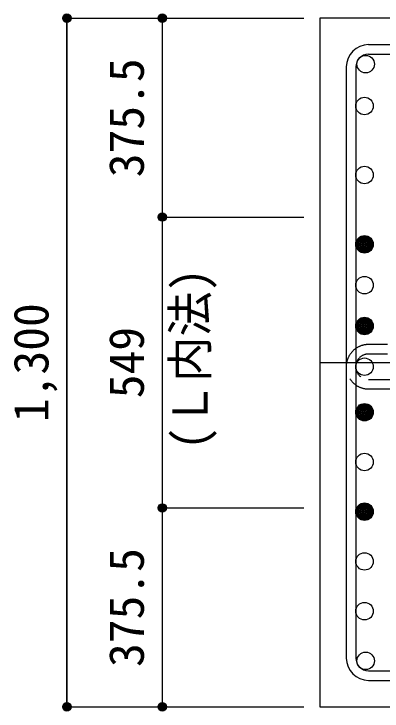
# Model space of a CAD drawing. Units: millimetres at full size, sheet at 1:30. Extents: x -5973 to 5954, y -4195 to 4201.
# Drawn here: x -675 to 20, y 1865 to 3181 of the extents above; entities that cross this region are included whole.
import ezdxf
from ezdxf.enums import TextEntityAlignment as Align

# ---------------------------------------------------------------- set-up
doc = ezdxf.new("R2010")
doc.units = ezdxf.units.MM
doc.header["$LTSCALE"] = 30
doc.header["$PDMODE"] = 32
doc.header["$PDSIZE"] = 15
doc.linetypes.add('CHAIN1', pattern=[8, 5, -1, 1, -1])
doc.linetypes.add('DASHED2', pattern=[3, 2, -1])
for name, color, linetype in [('0-1_躯体線', 2, 'Continuous'), ('0-3_立上り筋', 4, 'Continuous'), ('0-4_フープ筋', 7, 'Continuous'), ('0-7_文字', 4, 'Continuous'), ('0-C', 7, 'DASHED2'), ('0-D_寸法', 4, 'Continuous')]:
    doc.layers.add(name, color=color, linetype=linetype)
doc.styles.add('ＭＳ ゴシック', font='')
doc.styles.get('ＭＳ ゴシック').set_extended_font_data('MS Gothic')

msp = doc.modelspace()

# ---------------------------------------------------------------- linework, layer by layer
at = {"layer": '0-1_躯体線'}
for p, q in [((-97.56, 3173.3), (-97.56, 1873.3)), ((1602.44, 3173.3), (-97.56, 3173.3)), ((-97.56, 1873.3), (276.44, 1873.3))]:
    msp.add_line(p, q, dxfattribs=at)
at = {"layer": '0-3_立上り筋', "color": 3}
for centre in [(-10.87, 3086.6), (-13.06, 3007.6), (-13.06, 2877.3), (-13.06, 2746.3), (-13.06, 2746.3), (-13.06, 2669.3), (-13.06, 2592.3), (-13.06, 2592.3), (-13.06, 2515.3), (-13.06, 2429.42), (-13.06, 2429.42), (-13.06, 2335.53), (-13.06, 2241.65), (-13.06, 2147.76), (-13.06, 2053.88), (-10.87, 1960)]:
    msp.add_circle(centre, 16.5, dxfattribs=at)
at = {"layer": '0-3_立上り筋'}
for centre, radius in [((-13.06, 2746.3), 16.5), ((-13.06, 2746.3), 14.85), ((-13.06, 2746.3), 13.2), ((-13.06, 2746.3), 11.55), ((-13.06, 2746.3), 9.9), ((-13.06, 2746.3), 8.25), ((-13.06, 2746.3), 6.6), ((-13.06, 2746.3), 4.95), ((-13.06, 2746.3), 3.3), ((-13.06, 2746.3), 1.65), ((-13.06, 2592.3), 16.5), ((-13.06, 2592.3), 14.85), ((-13.06, 2592.3), 13.2), ((-13.06, 2592.3), 11.55), ((-13.06, 2592.3), 9.9), ((-13.06, 2592.3), 8.25), ((-13.06, 2592.3), 6.6), ((-13.06, 2592.3), 4.95), ((-13.06, 2592.3), 3.3), ((-13.06, 2592.3), 1.65), ((-13.06, 2429.42), 16.5), ((-13.06, 2429.42), 14.85), ((-13.06, 2429.42), 13.2), ((-13.06, 2429.42), 11.55), ((-13.06, 2429.42), 9.9), ((-13.06, 2429.42), 8.25), ((-13.06, 2429.42), 6.6), ((-13.06, 2429.42), 4.95), ((-13.06, 2429.42), 3.3), ((-13.06, 2429.42), 1.65), ((-13.06, 2241.65), 16.5), ((-13.06, 2241.65), 14.85), ((-13.06, 2241.65), 13.2), ((-13.06, 2241.65), 11.55), ((-13.06, 2241.65), 9.9), ((-13.06, 2241.65), 8.25), ((-13.06, 2241.65), 6.6), ((-13.06, 2241.65), 4.95), ((-13.06, 2241.65), 3.3), ((-13.06, 2241.65), 1.65)]:
    msp.add_circle(centre, radius, dxfattribs=at)
at = {"layer": '0-4_フープ筋'}
for p, q in [((-5.56, 3123.3), (1110.44, 3123.3)), ((-5.56, 3105.3), (1110.44, 3105.3)), ((-47.56, 3081.3), (-47.56, 1965.3)), ((-29.56, 3081.3), (-29.56, 1965.3)), ((-5.56, 1941.3), (1110.44, 1941.3)), ((-5.56, 1923.3), (1110.44, 1923.3))]:
    msp.add_line(p, q, dxfattribs=at)
for centre, radius, start, end in [((-5.56, 3081.3), 42, 90, 180), ((-5.56, 3081.3), 24, 90, 180), ((-5.56, 1965.3), 42, 180, 270), ((-5.56, 1965.3), 24, 180, 270)]:
    msp.add_arc(centre, radius, start, end, dxfattribs=at)
at = {"layer": '0-C'}
for p, q in [((1110.44, 2557.3), (-5.56, 2557.3)), ((1110.44, 2539.3), (-5.56, 2539.3)), ((-5.56, 2491.3), (58.44, 2491.3)), ((-5.56, 2473.3), (58.44, 2473.3))]:
    msp.add_line(p, q, dxfattribs=at)
for radius in [42, 24]:
    msp.add_arc((-5.56, 2515.3), radius, 90, 270, dxfattribs=at)
at = {"layer": '0-D_寸法'}
for p, q in [((-574.6, 3173.3), (-574.6, 1873.3)), ((-574.6, 3173.3), (-394.6, 3173.3)), ((-574.6, 3173.3), (-394.6, 3173.3)), ((-574.6, 1873.3), (-574.6, 3173.3)), ((-394.6, 3173.3), (-394.6, 2797.8)), ((-394.6, 3173.3), (-127.56, 3173.3)), ((-394.6, 2797.8), (-127.56, 2797.8)), ((-394.6, 2797.8), (-394.6, 2248.8)), ((-394.6, 2248.8), (-127.56, 2248.8)), ((-394.6, 2248.8), (-394.6, 1873.3)), ((-574.6, 1873.3), (-394.6, 1873.3)), ((-394.6, 1873.3), (-127.56, 1873.3)), ((-394.6, 1873.3), (-127.56, 1873.3))]:
    msp.add_line(p, q, dxfattribs=at)
at = {"layer": '0-D_寸法', "linetype": 'CHAIN1'}
msp.add_line((-97.56, 2523.3), (1202.44, 2523.3), dxfattribs=at)
at = {"layer": '0-D_寸法'}
for centre, radius in [((-574.6, 3173.3), 8), ((-574.6, 3173.3), 7.2), ((-574.6, 3173.3), 6.4), ((-574.6, 3173.3), 5.6), ((-574.6, 3173.3), 4.8), ((-574.6, 3173.3), 4), ((-574.6, 3173.3), 3.2), ((-574.6, 3173.3), 2.4), ((-574.6, 3173.3), 1.6), ((-574.6, 3173.3), 0.8), ((-394.6, 3173.3), 8), ((-394.6, 3173.3), 7.2), ((-394.6, 3173.3), 6.4), ((-394.6, 3173.3), 5.6), ((-394.6, 3173.3), 4.8), ((-394.6, 3173.3), 4), ((-394.6, 3173.3), 3.2), ((-394.6, 3173.3), 2.4), ((-394.6, 3173.3), 1.6), ((-394.6, 3173.3), 0.8), ((-394.6, 2797.8), 8), ((-394.6, 2797.8), 7.2), ((-394.6, 2797.8), 6.4), ((-394.6, 2797.8), 5.6), ((-394.6, 2797.8), 4.8), ((-394.6, 2797.8), 4), ((-394.6, 2797.8), 3.2), ((-394.6, 2797.8), 2.4), ((-394.6, 2797.8), 1.6), ((-394.6, 2797.8), 0.8), ((-394.6, 2248.8), 8), ((-394.6, 2248.8), 7.2), ((-394.6, 2248.8), 6.4), ((-394.6, 2248.8), 5.6), ((-394.6, 2248.8), 4.8), ((-394.6, 2248.8), 4), ((-394.6, 2248.8), 3.2), ((-394.6, 2248.8), 2.4), ((-394.6, 2248.8), 1.6), ((-394.6, 2248.8), 0.8), ((-574.6, 1873.3), 8), ((-574.6, 1873.3), 7.2), ((-574.6, 1873.3), 6.4), ((-574.6, 1873.3), 5.6), ((-574.6, 1873.3), 4.8), ((-574.6, 1873.3), 4), ((-574.6, 1873.3), 3.2), ((-574.6, 1873.3), 2.4), ((-574.6, 1873.3), 1.6), ((-574.6, 1873.3), 0.8), ((-394.6, 1873.3), 8), ((-394.6, 1873.3), 7.2), ((-394.6, 1873.3), 6.4), ((-394.6, 1873.3), 5.6), ((-394.6, 1873.3), 4.8), ((-394.6, 1873.3), 4), ((-394.6, 1873.3), 3.2), ((-394.6, 1873.3), 2.4), ((-394.6, 1873.3), 1.6), ((-394.6, 1873.3), 0.8)]:
    msp.add_circle(centre, radius, dxfattribs=at)
at = {"layer": '0-D_寸法', "color": 7}
for p in [(-574.6, 3173.3), (-394.6, 3173.3), (-394.6, 3173.3), (-394.6, 2797.8), (-394.6, 2797.8), (-394.6, 2797.8), (-394.6, 2248.8), (-394.6, 2248.8), (-394.6, 2248.8), (-574.6, 1873.3), (-394.6, 1873.3), (-394.6, 1873.3), (-394.6, 1873.3)]:
    msp.add_point(p, dxfattribs=at)

# ---------------------------------------------------------------- texts
at = {"layer": '0-7_文字', "style": 'ＭＳ ゴシック', "width": 0.95}
msp.add_text('(Ｌ内法)', height=65.98, rotation=90, dxfattribs=at).set_placement((-289.55, 2358.7), align=Align.BOTTOM_LEFT)
at = {"layer": '0-D_寸法', "style": 'ＭＳ ゴシック'}
for s, p in [('375.5', (-409.6, 2873.05)), ('1,300', (-589.6, 2410.8)), ('549', (-409.6, 2455.8)), ('375.5', (-409.6, 1948.55))]:
    msp.add_text(s, height=65.98, rotation=90, dxfattribs=at).set_placement(p, align=Align.BOTTOM_LEFT)

doc.saveas('drawing.dxf')
